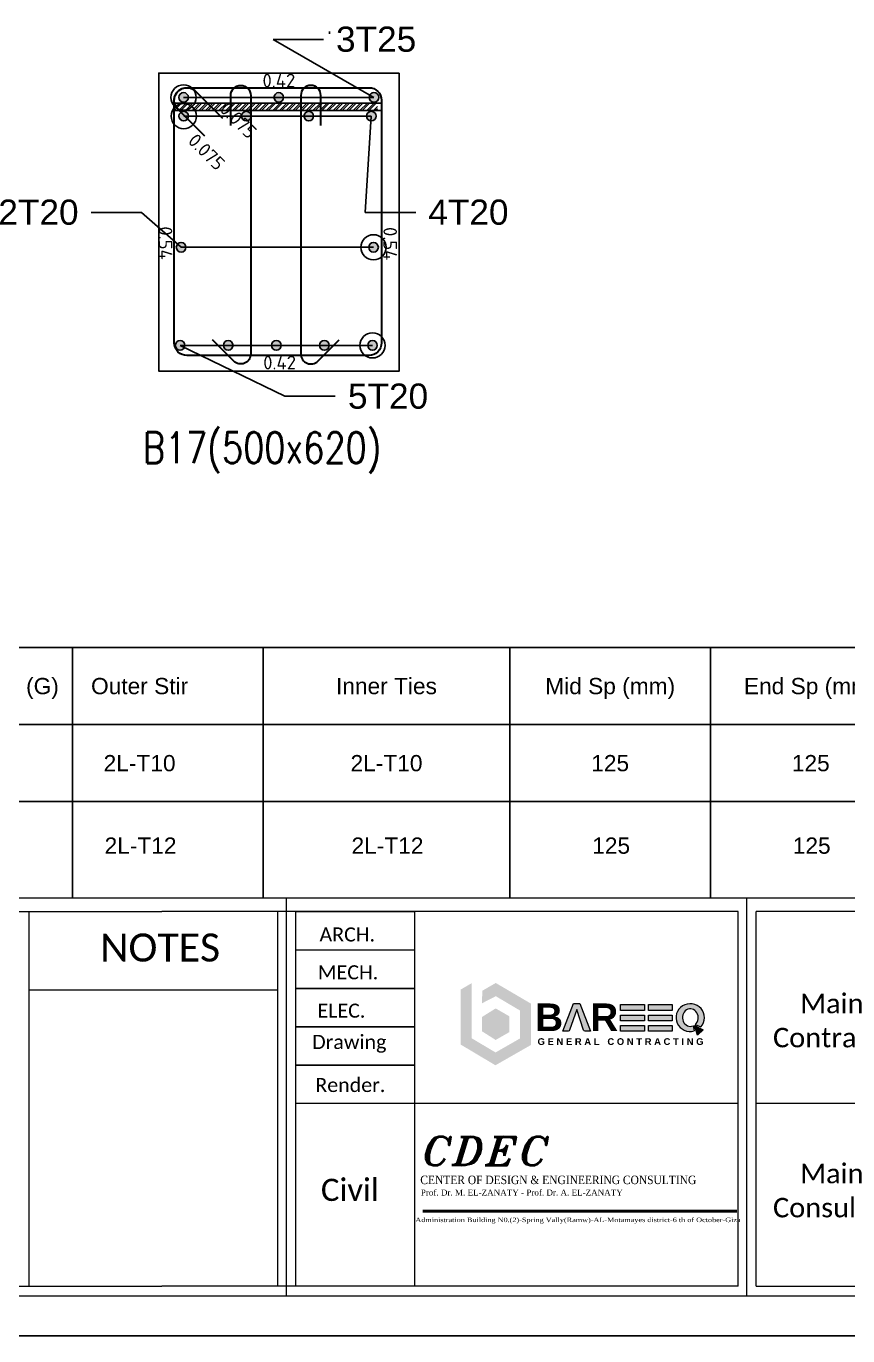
# Model space of a CAD drawing. Header units: inches. Extents: x 16 to 269, y 163 to 682.
# Drawn here: x 40.5 to 54.08, y 210.14 to 231.81 of the extents above; entities that cross this region are included whole.
import ezdxf
from ezdxf import colors
from ezdxf.entities.mleader import LeaderData, LeaderLine
from ezdxf.enums import TextEntityAlignment as Align
from ezdxf.math import Vec2, Vec3

# ---------------------------------------------------------------- set-up
doc = ezdxf.new("R2010")
doc.units = ezdxf.units.IN
doc.header["$MEASUREMENT"] = 0
for name, color, linetype in [('AutoRebar - BBS', 2, 'Continuous'), ('CDEC-FRAMING-PLAN', 7, 'Continuous'), ('CDEC-TEXT-25-SCALE', 70, 'Continuous'), ('S-TEXT', 2, 'Continuous'), ('XREF-FRAME$0$XREF-TITLEBLOCK$0$text', 3, 'Continuous')]:
    doc.layers.add(name, color=color, linetype=linetype)
doc.layers.add('Sheet_Borders', color=7, linetype='Continuous', lineweight=5)
doc.styles.add('AutoRebar', font='isocpeur.ttf')
doc.styles.add('CDEC-22-100', font='romans.shx', dxfattribs={"width": 0.8, "height": 0.22})
doc.styles.add('RA CALIBRI REGULAR', font='calibril.ttf')
doc.styles.get("Standard").update_dxf_attribs({"font": 'arial.ttf'})
doc.styles.add('XREF-FRAME$0$XREF-TITLEBLOCK$0$CONCEPT1', font='times.ttf')
doc.styles.add('XREF-FRAME$0$XREF-TITLEBLOCK$0$HG', font='ITALICT.shx')
pattern_1 = [(0, (375.039, 258.7943), (0, 5.226174), [3.800854, -1.42532]), (90, (375.039, 258.7943), (-5.226174, 3e-16), [3.800854, -1.42532])]
pattern_2 = [(0, (374.478, 258.3315), (0, 5.226174), [3.800854, -1.42532]), (90, (374.478, 258.3315), (-5.226174, 3e-16), [3.800854, -1.42532])]

# ---------------------------------------------------------------- blocks, each defined once
blk = doc.blocks.new('*U807')
blk.add_circle((0, 0), 0.0344)
blk = doc.blocks.new('*U808')
at = {"color": 0, "linetype": 'ByBlock', "lineweight": -2, "transparency": 16777216}
for p in [(0, 0), (0.3435, 0), (0.6871, 0), (1.0306, 0), (1.3742, 0)]:
    blk.add_blockref('*U807', p, dxfattribs=at)
blk = doc.blocks.new('*U816')
blk.add_circle((0, 0), 0.0344)
blk = doc.blocks.new('*U817')
at = {"color": 0, "linetype": 'ByBlock', "lineweight": -2, "transparency": 16777216}
for p in [(0, 0), (1.3742, 0)]:
    blk.add_blockref('*U816', p, dxfattribs=at)
blk = doc.blocks.new('*U818')
blk.add_circle((0, 0), 0.0344)
blk = doc.blocks.new('*U805')
at = {"color": 0, "linetype": 'ByBlock', "lineweight": -2, "transparency": 16777216}
for p in [(0, 0), (0.68, 0), (1.36, 0)]:
    blk.add_blockref('*U818', p, dxfattribs=at)
blk = doc.blocks.new('*U803')
blk.add_circle((0, 0), 0.0344)
blk = doc.blocks.new('*U804')
at = {"color": 0, "linetype": 'ByBlock', "lineweight": -2, "transparency": 16777216}
for p in [(0, 0), (0.4466, 0), (0.8932, 0), (1.3398, 0)]:
    blk.add_blockref('*U803', p, dxfattribs=at)
blk = doc.blocks.new('_Origin')
at = {"color": 0, "linetype": 'ByBlock', "lineweight": -2}
blk.add_line((0, 0), (-1, 0), dxfattribs=at)
blk.add_circle((0, 0), 0.5, dxfattribs=at)
blk = doc.blocks.new('A$Cd8bbae89')
at = {"true_color": 0x319dd3}
h = blk.add_hatch(color=142, dxfattribs=at)
h.dxf.hatch_style = 1
h.paths.add_polyline_path([(0.94, 5.22), (0, 4.67), (0, 0), (0.94, 0.53)])
h.paths.add_polyline_path([(2.97, 3.07), (1.82, 2.35), (1.82, 1.12), (2.97, 1.74)])
h.paths.add_polyline_path([(2.98, 5.23), (1.83, 4.57), (1.82, 3.51), (2.98, 4.11)])
at = {"true_color": 0x2a3383}
h = blk.add_hatch(color=177, dxfattribs=at)
h.dxf.hatch_style = 1
h.paths.add_polyline_path([(3, 5.22), (2.98, 5.22), (2.98, 4.11), (5.04, 2.89), (5.04, 0.52), (5.98, -0.03), (5.98, 3.47)])
h.paths.add_polyline_path([(4.12, 2.41), (2.97, 3.07), (2.97, 1.74), (4.12, 1.05)])
at = {"true_color": 0x319dd3}
h = blk.add_hatch(color=142, dxfattribs=at)
h.dxf.hatch_style = 1
h.paths.add_polyline_path([(8.67, 1.14), (9.13, 1.14, 0.319925), (9.24, 1.22), (9.85, 2.99), (10.44, 1.22, 0.322497), (10.56, 1.14), (11.01, 1.14), (10.13, 3.48), (9.58, 3.48)])
h.paths.add_polyline_path([(13.58, 3.39), (13.58, 2.9), (15.61, 2.9), (15.61, 3.39)])
h.paths.add_polyline_path([(13.58, 2.51), (13.58, 2.02), (15.61, 2.02), (15.61, 2.51)])
h.paths.add_polyline_path([(15.61, 1.14), (15.61, 1.63), (13.58, 1.63), (13.58, 1.14)])
h.paths.add_polyline_path([(15.94, 3.39), (15.94, 2.9), (17.97, 2.9), (17.97, 3.39)])
h.paths.add_polyline_path([(17.97, 2.02), (17.97, 2.51), (15.94, 2.51), (15.94, 2.02)])
h.paths.add_polyline_path([(17.97, 1.14), (17.97, 1.63), (15.94, 1.63), (15.94, 1.14)])
edge = h.paths.add_edge_path()
edge.add_ellipse((19.49, 2.29), major_axis=(-1.21, 0), ratio=0.972651, start_angle=138.7624, end_angle=466.2921)
edge.add_line((19.83, 1.16), (19.73, 1.59))
edge.add_ellipse((19.5, 2.29), major_axis=(0, 0.744), ratio=0.892628, start_angle=218.0399, end_angle=560.2223, ccw=False)
edge.add_line((19.91, 1.71), (20.4, 1.51))
at = {"true_color": 0x288cbd}
h = blk.add_hatch(color=142, dxfattribs=at)
h.dxf.hatch_style = 1
h.paths.add_polyline_path([(4.12, 1.05), (2.97, 1.74), (1.82, 1.12), (2.97, 0.39)])
at = {"true_color": 0x2a3383}
h = blk.add_hatch(color=177, dxfattribs=at)
h.dxf.hatch_style = 1
h.paths.add_polyline_path([(20.1, 0.81), (20.58, 1.24), (19.85, 1.62)])
at = {"true_color": 0x288cbd}
h = blk.add_hatch(color=142, dxfattribs=at)
h.dxf.hatch_style = 1
h.paths.add_polyline_path([(5.98, -0.03), (5.04, 0.52), (2.96, -0.67), (0.94, 0.53), (0, 0), (2.95, -1.76), (2.95, -1.76)])
at = {"color": 142, "true_color": 0x319dd3}
blk.add_lwpolyline([(8.67, 1.14), (9.58, 3.48), (10.13, 3.48), (11.01, 1.14), (10.56, 1.14, -0.322497), (10.44, 1.22), (9.85, 2.99), (9.24, 1.22, -0.319925), (9.13, 1.14), (8.67, 1.14)], format="xyb", dxfattribs=at)
for points in [[(13.58, 3.39), (15.61, 3.39), (15.61, 2.9), (13.58, 2.9)], [(15.94, 3.39), (17.97, 3.39), (17.97, 2.9), (15.94, 2.9)], [(13.58, 2.51), (15.61, 2.51), (15.61, 2.02), (13.58, 2.02)], [(15.94, 2.51), (17.97, 2.51), (17.97, 2.02), (15.94, 2.02)], [(13.58, 1.63), (15.61, 1.63), (15.61, 1.14), (13.58, 1.14)], [(15.94, 1.63), (17.97, 1.63), (17.97, 1.14), (15.94, 1.14)]]:
    blk.add_lwpolyline(points, close=True, dxfattribs=at)
at = {"color": 143, "true_color": 0x42aad7}
for points in [[(19.73, 1.59), (19.83, 1.16)], [(19.91, 1.71), (20.4, 1.51)]]:
    blk.add_lwpolyline(points, dxfattribs=at)
at = {"color": 177, "true_color": 0x2a3383}
blk.add_lwpolyline([(19.85, 1.62), (20.58, 1.24), (20.1, 0.81), (19.85, 1.62)], dxfattribs=at)
at = {"color": 142, "true_color": 0x319dd3}
for centre, major_axis, ratio, start_param, end_param in [((19.49, 2.29), (-1.21, 0), 0.972651, 2.421862, 8.138333), ((19.5, 2.29), (0, 0.744), 0.892628, 3.805515, 9.777723)]:
    blk.add_ellipse(centre, major_axis=major_axis, ratio=ratio, start_param=start_param, end_param=end_param, dxfattribs=at)
at = {"attachment_point": 1}
for s, width, gutter_width, insert, char_height in [('{\\fArial|b1|i0|c0|p34;\\C142;\\c13868337;B} ', 2.3485, 11.74, (6.33, 3.49), 2.3485), ('\\pxsm2;{\\fArial|b1|i0|c0|p34;\\C177;\\c8598314;G E N E R A L   C O N T R A C T I N G}', 15.8741, 2.87, (6.53, 0.54), 0.5743)]:
    blk.add_mtext_dynamic_manual_height_columns(s, width=width, gutter_width=gutter_width, heights=[0], dxfattribs=dict(at, insert=insert, char_height=char_height))
at = {"color": 143, "true_color": 0x42aad7, "insert": (11.01, 3.49), "char_height": 2.3485, "attachment_point": 1}
blk.add_mtext_dynamic_manual_height_columns('{\\fArial|b1|i0|c0|p34;\\C142;\\c13868337;R} ', width=2.3485, gutter_width=11.74, heights=[0], dxfattribs=at)
blk = doc.blocks.new('sheet')
at = {"layer": 'CDEC-FRAMING-PLAN'}
for p, q in [((-398.989, 42.72), (-397.047, 42.721)), ((-398.989, 42.719), (-396.884, 42.72)), ((-398.989, 42.037), (-396.883, 42.038)), ((-398.989, 42.037), (-396.883, 42.038)), ((-398.988, 41.355), (-396.883, 41.356)), ((-398.988, 40.673), (-396.883, 40.674)), ((-398.987, 39.991), (-396.882, 39.992))]:
    blk.add_line(p, q, dxfattribs=at)
at = {"layer": 'Sheet_Borders', "linetype": 'Continuous', "lineweight": 0}
for p, q in [((-427.768, 42.966), (-369.782, 42.966)), ((-399.161, 42.966), (-399.161, 35.894)), ((-390.991, 42.966), (-390.991, 35.894)), ((-412.537, 42.719), (-401.369, 42.719)), ((-403.726, 42.721), (-403.726, 36.07)), ((-391.141, 42.721), (-401.369, 42.719)), ((-399.311, 36.07), (-399.311, 42.721)), ((-398.989, 36.07), (-398.989, 42.721)), ((-396.884, 42.721), (-396.884, 36.07)), ((-391.141, 36.07), (-391.141, 42.721)), ((-381.385, 42.721), (-390.819, 42.721)), ((-390.819, 36.07), (-390.819, 42.721)), ((-403.726, 41.328), (-399.311, 41.328)), ((-391.141, 39.314), (-398.989, 39.314)), ((-388.438, 39.314), (-390.819, 39.314)), ((-412.537, 36.069), (-401.369, 36.069)), ((-391.141, 36.07), (-401.369, 36.069)), ((-390.819, 36.07), (-381.407, 36.07)), ((-390.819, 36.07), (-381.385, 36.07)), ((-372.533, 35.894), (-427.768, 35.894))]:
    blk.add_line(p, q, dxfattribs=at)
blk.add_lwpolyline([(-369.075, 35.187), (-428.475, 35.187)], close=True, dxfattribs=at)
at = {"layer": 'XREF-FRAME$0$XREF-TITLEBLOCK$0$text', "color": 8}
for p, q in [((-396.738, 37.411), (-391.167, 37.411)), ((-396.738, 37.387), (-391.167, 37.387))]:
    blk.add_line(p, q, dxfattribs=at)
at = {"layer": 'Sheet_Borders', "xscale": 0.2089906934372016, "yscale": 0.2089906934372016, "zscale": 0.2089906934372016}
blk.add_blockref('A$Cd8bbae89', (-396.065, 40.359), dxfattribs=at)
at = {"layer": 'Sheet_Borders', "linetype": 'Continuous', "lineweight": 0, "style": 'RA CALIBRI REGULAR'}
for s, height, p in [('NOTES', 0.4975, (-402.46, 41.833)), ('ARCH.', 0.25, (-398.57, 42.189)), ('MECH.', 0.25, (-398.6, 41.517)), ('Main ', 0.3456, (-390.042, 40.915)), ('ELEC.', 0.25, (-398.606, 40.836)), ('Drawing', 0.25, (-398.7, 40.28)), ('  Contractor', 0.34558, (-390.766, 40.31)), ('Render.', 0.25, (-398.644, 39.516)), ('Main ', 0.3456, (-390.042, 37.896)), ('Civil', 0.3943, (-398.544, 37.582)), ('  Consulting', 0.34558, (-390.766, 37.291))]:
    blk.add_text(s, height=height, dxfattribs=at).set_placement(p)
at = {"layer": 'XREF-FRAME$0$XREF-TITLEBLOCK$0$text', "color": 2, "style": 'XREF-FRAME$0$XREF-TITLEBLOCK$0$HG', "width": 1.2}
blk.add_text('CDEC', height=0.5, dxfattribs=at).set_placement((-396.759, 38.218))
at = {"layer": 'XREF-FRAME$0$XREF-TITLEBLOCK$0$text', "color": 4, "style": 'XREF-FRAME$0$XREF-TITLEBLOCK$0$CONCEPT1', "width": 0.9}
blk.add_text('CENTER OF DESIGN & ENGINEERING CONSULTING', height=0.14992, dxfattribs=at).set_placement((-396.781, 37.881))
at = {"layer": 'XREF-FRAME$0$XREF-TITLEBLOCK$0$text', "style": 'XREF-FRAME$0$XREF-TITLEBLOCK$0$CONCEPT1'}
blk.add_text('Prof. Dr. M. EL-ZANATY - Prof. Dr. A. EL-ZANATY', height=0.10625, dxfattribs=at).set_placement((-396.772, 37.678))
at = {"layer": 'XREF-FRAME$0$XREF-TITLEBLOCK$0$text', "style": 'XREF-FRAME$0$XREF-TITLEBLOCK$0$CONCEPT1', "width": 1.2}
blk.add_text('Administration Building N0.(2)-Spring Vally(Ramw)-AL-Motamayes district-6 th of October-Giza', height=0.08007, dxfattribs=at).set_placement((-393.983, 37.206), align=Align.CENTER)
blk = doc.blocks.new('4769')
h = blk.add_hatch()
h.set_pattern_fill('ANGLE', color=5, scale=0.7482)
h.set_pattern_definition(pattern_1)
edge = h.paths.add_edge_path()
edge.add_arc((1477.42099, 1052.00446), 0.03435, 0, 360)
edge = h.paths.add_edge_path()
edge.add_arc((1477.8676, 1052.00446), 0.03435, 0, 360)
edge = h.paths.add_edge_path()
edge.add_arc((1478.31421, 1052.00446), 0.03435, 0, 360)
edge = h.paths.add_edge_path()
edge.add_arc((1478.76082, 1052.00446), 0.03435, 0, 360)
h = blk.add_hatch()
h.set_pattern_fill('ANGLE', color=5, scale=0.7482)
h.set_pattern_definition(pattern_2)
edge = h.paths.add_edge_path()
edge.add_arc((1476.85967, 1051.54171), 0.03435, 0, 360)
edge = h.paths.add_edge_path()
edge.add_arc((1477.53967, 1051.54171), 0.03435, 0, 360)
edge = h.paths.add_edge_path()
edge.add_arc((1478.21967, 1051.54171), 0.03435, 0, 360)
edge = h.paths.add_edge_path()
edge.add_arc((1476.83493, 1049.7693), 0.03435, 0, 360)
edge = h.paths.add_edge_path()
edge.add_arc((1477.17848, 1049.7693), 0.03435, 0, 360)
edge = h.paths.add_edge_path()
edge.add_arc((1477.52203, 1049.7693), 0.03435, 0, 360)
edge = h.paths.add_edge_path()
edge.add_arc((1477.86557, 1049.7693), 0.03435, 0, 360)
edge = h.paths.add_edge_path()
edge.add_arc((1478.20912, 1049.7693), 0.03435, 0, 360)
h = blk.add_hatch(color=5)
h.dxf.hatch_style = 1
edge = h.paths.add_edge_path()
edge.add_arc((1476.85967, 1051.54171), 0.03435, 0, 360)
edge = h.paths.add_edge_path()
edge.add_arc((1477.53967, 1051.54171), 0.03435, 0, 360)
edge = h.paths.add_edge_path()
edge.add_arc((1478.21967, 1051.54171), 0.03435, 0, 360)
h = blk.add_hatch(color=3)
h.dxf.hatch_style = 1
edge = h.paths.add_edge_path()
edge.add_arc((1476.86097, 1051.40812), 0.03435, 0, 360)
edge = h.paths.add_edge_path()
edge.add_arc((1477.30758, 1051.40812), 0.03435, 0, 360)
edge = h.paths.add_edge_path()
edge.add_arc((1477.75419, 1051.40812), 0.03435, 0, 360)
edge = h.paths.add_edge_path()
edge.add_arc((1478.2008, 1051.40812), 0.03435, 0, 360)
h = blk.add_hatch()
h.set_pattern_fill('ANGLE', color=6, scale=0.7482)
h.set_pattern_definition(pattern_1)
edge = h.paths.add_edge_path()
edge.add_arc((1477.40368, 1050.9331), 0.03435, 0, 360)
edge = h.paths.add_edge_path()
edge.add_arc((1478.77786, 1050.9331), 0.03435, 0, 360)
h = blk.add_hatch()
h.set_pattern_fill('ANGLE', color=6, scale=0.7482)
h.set_pattern_definition(pattern_1)
edge = h.paths.add_edge_path()
edge.add_arc((1477.40368, 1050.9331), 0.03435, 0, 360)
edge = h.paths.add_edge_path()
edge.add_arc((1478.77786, 1050.9331), 0.03435, 0, 360)
h = blk.add_hatch(color=6)
h.dxf.hatch_style = 1
edge = h.paths.add_edge_path()
edge.add_arc((1476.84235, 1050.47035), 0.03435, 0, 360)
edge = h.paths.add_edge_path()
edge.add_arc((1478.21654, 1050.47035), 0.03435, 0, 360)
h = blk.add_hatch()
h.set_pattern_fill('ANGLE', color=5, scale=0.7482)
h.set_pattern_definition(pattern_2)
edge = h.paths.add_edge_path()
edge.add_arc((1476.83493, 1049.7693), 0.03435, 0, 360)
edge = h.paths.add_edge_path()
edge.add_arc((1477.17848, 1049.7693), 0.03435, 0, 360)
edge = h.paths.add_edge_path()
edge.add_arc((1477.52203, 1049.7693), 0.03435, 0, 360)
edge = h.paths.add_edge_path()
edge.add_arc((1477.86557, 1049.7693), 0.03435, 0, 360)
edge = h.paths.add_edge_path()
edge.add_arc((1478.20912, 1049.7693), 0.03435, 0, 360)
h = blk.add_hatch(color=5)
h.dxf.hatch_style = 1
edge = h.paths.add_edge_path()
edge.add_arc((1476.83493, 1049.7693), 0.03435, 0, 360)
edge = h.paths.add_edge_path()
edge.add_arc((1477.17848, 1049.7693), 0.03435, 0, 360)
edge = h.paths.add_edge_path()
edge.add_arc((1477.52203, 1049.7693), 0.03435, 0, 360)
edge = h.paths.add_edge_path()
edge.add_arc((1477.86557, 1049.7693), 0.03435, 0, 360)
edge = h.paths.add_edge_path()
edge.add_arc((1478.20912, 1049.7693), 0.03435, 0, 360)
at = {"layer": 'S-TEXT', "transparency": 33554687}
h = blk.add_hatch(dxfattribs=at)
h.set_pattern_fill('ANSI32', scale=0.003561)
h.set_pattern_definition([(45, (1095.391268, 1695.45669), (-0.0239816856, 0.0239816856), []), (45, (1095.407255, 1695.45669), (-0.0239816856, 0.0239816856), [])])
h.paths.add_polyline_path([(1476.79305, 1051.49996), (1478.24465, 1051.49996), (1478.24465, 1051.44717), (1476.79305, 1051.44717)])
for p, q in [((1478.39981, 1051.71607), (1478.39981, 1051.57865)), ((1476.68208, 1049.58608), (1476.8195, 1049.58608))]:
    blk.add_line(p, q)
at = {"color": 7}
for p, q in [((1476.79305, 1051.47496), (1476.79305, 1051.49996)), ((1478.27378, 1051.47496), (1478.27378, 1051.49996))]:
    blk.add_line(p, q, dxfattribs=at)
blk.add_lwpolyline([(1478.39981, 1051.71607), (1478.39981, 1049.58608), (1476.68208, 1049.58608), (1476.68208, 1051.71607)], close=True)
at = {"layer": 'AutoRebar - BBS', "color": 1, "lineweight": 30}
blk.add_lwpolyline([(1477.01103, 1051.26551), (1476.8195, 1051.45704, -0.6681786), (1476.88334, 1051.61117), (1478.18349, 1051.61117, -0.4142136), (1478.27378, 1051.52088), (1478.27378, 1049.78734, -0.4142136), (1478.18349, 1049.69705), (1476.88334, 1049.69705, -0.4142136), (1476.79305, 1049.78734), (1476.79305, 1051.52088, -0.6681786), (1476.94718, 1051.58472), (1477.13871, 1051.39319)], format="xyb", dxfattribs=at)
at = {"layer": 'AutoRebar - BBS', "color": 240, "lineweight": 30, "true_color": 0xed1f24}
for points in [[(1477.19659, 1051.34164), (1477.19659, 1051.55588, -1), (1477.33942, 1051.55588), (1477.33942, 1049.70748, -0.6681786), (1477.21751, 1049.65699), (1477.06602, 1049.80847)], [(1477.84028, 1051.34164), (1477.84028, 1051.55588, 1), (1477.69745, 1051.55588), (1477.69745, 1049.70748, 0.6681786), (1477.81936, 1049.65699), (1477.97085, 1049.80847)]]:
    blk.add_lwpolyline(points, format="xyb", dxfattribs=at)
at = {"layer": 'S-TEXT'}
blk.add_lwpolyline([(1478.27378, 1051.49996), (1476.79305, 1051.49996), (1476.79305, 1051.44717), (1478.27378, 1051.44717)], close=True, dxfattribs=at)
at = {"color": 5, "lineweight": 53}
for name, p in [('*U805', (1476.85967, 1051.54171)), ('*U804', (1476.86097, 1051.40812)), ('*U817', (1476.84235, 1050.47035)), ('*U808', (1476.83493, 1049.7693))]:
    blk.add_blockref(name, p, dxfattribs=at)
at = {"layer": 'AutoRebar - BBS', "color": 1, "lineweight": 30, "style": 'AutoRebar'}
for p in [(1477.42341, 1051.6134), (1477.42836, 1049.59745)]:
    blk.add_text('0.42', height=0.096969, dxfattribs=at).set_placement(p)
for s, rotation, p in [('0.075', 315, (1477.11026, 1051.45046)), ('0.075', 315, (1476.88374, 1051.22395)), ('0.54', 270, (1476.68208, 1050.61989)), ('0.54', 270, (1478.28703, 1050.61509))]:
    blk.add_text(s, height=0.096969, rotation=rotation, dxfattribs=at).set_placement(p)
at = {"layer": 'CDEC-TEXT-25-SCALE', "color": 0, "style": 'CDEC-22-100', "width": 0.8}
blk.add_text('B17(500x620)', height=0.22, rotation=359.999996, dxfattribs=at).set_placement((1476.56886, 1048.928))
at = {"color": 5}
ml = blk.add_multileader_mtext('Standard', dxfattribs=at)
ml.set_content('3T25', color=5)
ml.set_leader_properties()
ml.set_arrow_properties(name='ORIGIN')
ml.build(insert=Vec2(0, 0))
ml.multileader.update_dxf_attribs({"dogleg_length": 0.36, "arrow_head_size": 0.18})
ctx = ml.context
ctx.base_point, ctx.char_height, ctx.arrow_head_size, ctx.landing_gap_size, ctx.plane_origin = Vec3(1477.85854, 1051.95655), 0.18, 0.18, 0.09, Vec3(1476.85967, 1051.54171)
notes = []
notes.append((ctx, [(0, (1, 1, 0), (1477.49854, 1051.95655), (1, 0), 0.36, [(5, [(1476.85967, 1051.54171), (1477.53967, 1051.54171), (1478.21967, 1051.54171)], 0, [])])]))
ctx.mtext.insert, ctx.mtext.flow_direction = Vec3(1477.94854, 1052.04814), 5
at = {"color": 3}
ml = blk.add_multileader_mtext('Standard', dxfattribs=at)
ml.set_content('4T20', color=3)
ml.set_leader_properties()
ml.set_arrow_properties(name='ORIGIN')
ml.build(insert=Vec2(0, 0))
ml.multileader.update_dxf_attribs({"dogleg_length": 0.36, "arrow_head_size": 0.18})
ctx = ml.context
ctx.base_point, ctx.char_height, ctx.arrow_head_size, ctx.landing_gap_size, ctx.plane_origin = Vec3(1478.51776, 1050.71997), 0.18, 0.18, 0.09, Vec3(1478.12251, 1050.74323)
notes.append((ctx, [(0, (1, 1, 0), (1478.15776, 1050.71997), (1, 0), 0.36, [(3, [(1476.86097, 1051.40812), (1477.30758, 1051.40812), (1477.75419, 1051.40812), (1478.2008, 1051.40812)], 0, [])])]))
ctx.mtext.insert, ctx.mtext.flow_direction = Vec3(1478.60776, 1050.81151), 5
at = {"color": 6}
ml = blk.add_multileader_mtext('Standard', dxfattribs=at)
ml.set_content('2T20', color=6)
ml.set_leader_properties()
ml.set_arrow_properties(name='ORIGIN')
ml.build(insert=Vec2(0, 0))
ml.multileader.update_dxf_attribs({"dogleg_length": 0.36, "arrow_head_size": 0.18})
ctx = ml.context
ctx.base_point, ctx.char_height, ctx.arrow_head_size, ctx.landing_gap_size, ctx.plane_origin = Vec3(1475.46613, 1050.71997), 0.18, 0.18, 0.09, Vec3(1476.59513, 1050.74323)
ctx.text_align_type = 2
notes.append((ctx, [(0, (1, 1, 0), (1476.55989, 1050.71997), (-1, 0), 0.36, [(2, [(1478.21654, 1050.47035), (1476.84235, 1050.47035)], 0, [])])]))
ctx.mtext.insert, ctx.mtext.alignment, ctx.mtext.flow_direction = Vec3(1476.10989, 1050.81151), 3, 5
at = {"color": 5}
ml = blk.add_multileader_mtext('Standard', dxfattribs=at)
ml.set_content('5T20', color=5)
ml.set_leader_properties()
ml.set_arrow_properties(name='ORIGIN')
ml.build(insert=Vec2(0, 0))
ml.multileader.update_dxf_attribs({"dogleg_length": 0.36, "arrow_head_size": 0.18})
ctx = ml.context
ctx.base_point, ctx.char_height, ctx.arrow_head_size, ctx.landing_gap_size, ctx.plane_origin = Vec3(1477.94363, 1049.40508), 0.18, 0.18, 0.09, Vec3(1478.20912, 1049.7693)
notes.append((ctx, [(0, (1, 1, 0), (1477.58363, 1049.40508), (1, 0), 0.36, [(4, [(1478.20912, 1049.7693), (1477.86557, 1049.7693), (1477.52203, 1049.7693), (1477.17848, 1049.7693), (1476.83493, 1049.7693)], 0, [])])]))
ctx.mtext.insert, ctx.mtext.flow_direction = Vec3(1478.03363, 1049.49662), 5
for ctx, leaders in notes:
    for number, flags, end, landing, length, lines in leaders:
        leader = LeaderData()
        leader.index, (leader.has_last_leader_line, leader.has_dogleg_vector, leader.attachment_direction) = number, flags
        leader.last_leader_point, leader.dogleg_vector, leader.dogleg_length = Vec3(end), Vec3(landing), length
        for number, points, colour, breaks in lines:
            line = LeaderLine()
            line.index, line.vertices, line.color, line.breaks = number, Vec3.list(points), colors.encode_raw_color(colour), breaks
            leader.lines.append(line)
        ctx.leaders.append(leader)

msp = doc.modelspace()

# ---------------------------------------------------------------- linework, layer by layer
at = {"color": 7}
for p, q in [((18.1423, 221.5257), (55.1288, 221.5257)), ((41.2629, 221.5257), (41.2629, 217.3857)), ((44.4154, 221.5257), (44.4154, 218.9749)), ((44.4154, 221.5257), (44.4154, 217.3857)), ((48.4967, 221.5257), (48.4967, 217.3857)), ((51.8127, 221.5257), (51.8127, 217.3857)), ((18.1423, 220.2503), (55.1288, 220.2503)), ((18.1423, 218.9777), (55.1288, 218.9777))]:
    msp.add_line(p, q, dxfattribs=at)

# ---------------------------------------------------------------- block references
at = {"xscale": 0.9317849193954946, "yscale": 0.9317849193954946, "zscale": 0.9317849193954946}
msp.add_blockref('sheet', (416.7302, 177.3507), dxfattribs=at)
at = {"color": 0, "xscale": 2.314630173413065, "yscale": 2.314630173413065, "zscale": 2.314630173413065}
msp.add_blockref('4769', (-3375.2823, -2203.303), dxfattribs=at)

# ---------------------------------------------------------------- texts
at = {"color": 7}
for s, height, p in [('Addl Top (G)', 0.268679, (39.9653, 220.888)), ('Outer Stir', 0.26868, (42.3748, 220.888)), ('Inner Ties', 0.26868, (46.4561, 220.888)), ('Mid Sp (mm)', 0.268679, (50.1547, 220.888)), ('End Sp (mm)', 0.268679, (53.4708, 220.888)), ('2L-T10', 0.26868, (42.3748, 219.6126)), ('2L-T10', 0.26868, (46.457, 219.6126)), ('125', 0.26868, (50.1547, 219.6126)), ('125', 0.26868, (53.4708, 219.6126)), ('2L-T12', 0.26868, (42.3907, 218.2481)), ('2L-T12', 0.26868, (46.4729, 218.2481)), ('125', 0.26868, (50.1706, 218.2481)), ('125', 0.26868, (53.4866, 218.2481))]:
    msp.add_text(s, height=height, dxfattribs=at).set_placement(p, align=Align.MIDDLE_CENTER)

doc.saveas('drawing.dxf')
